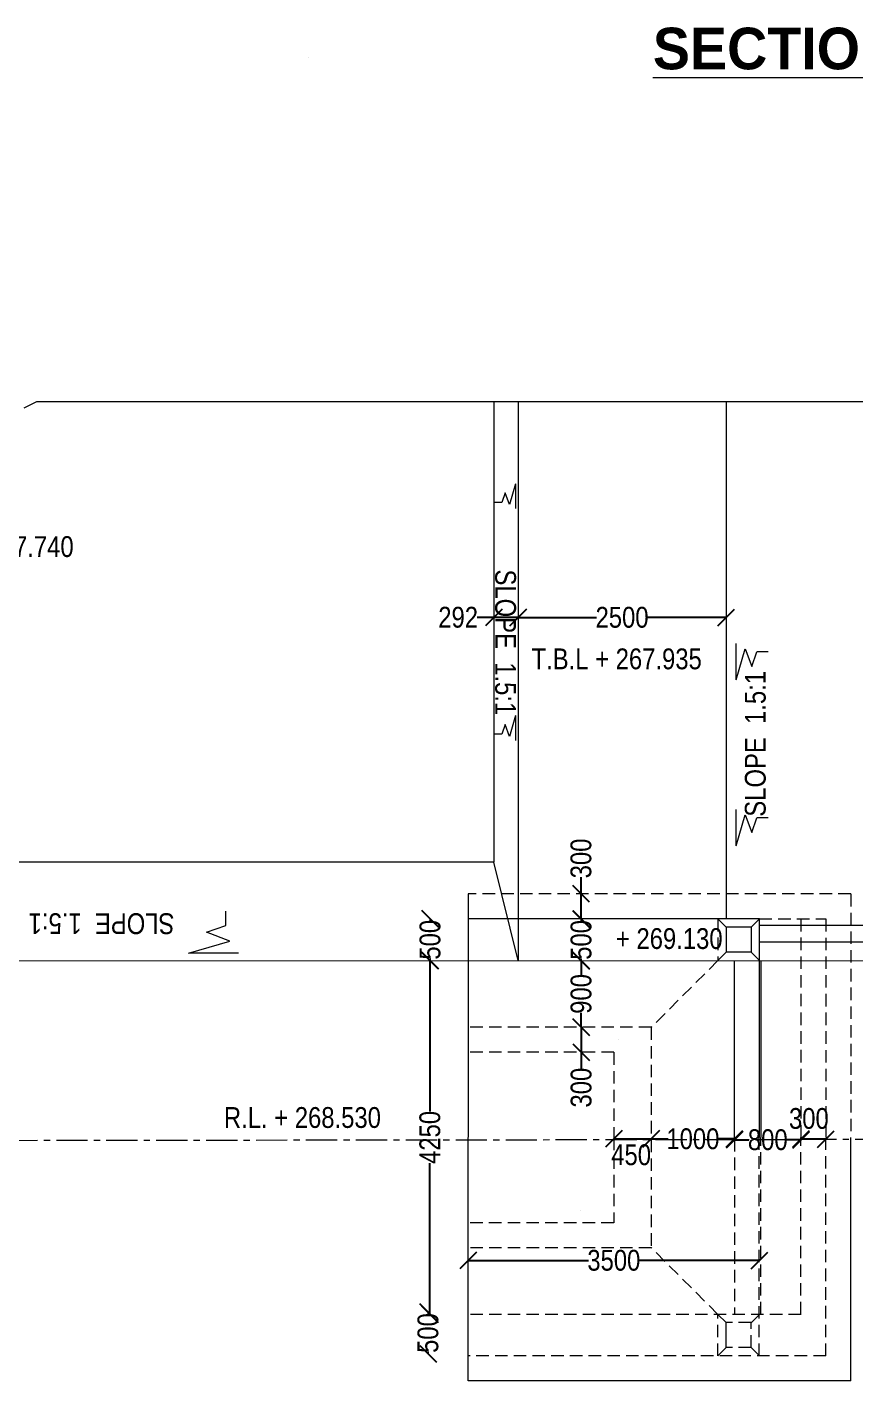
# Model space of a CAD drawing. Header units: millimetres. Extents: x 553958 to 630610, y -35843 to 21962.
# Drawn here: x 570542 to 580490, y -5361 to 10907 of the extents above; entities that cross this region are included whole.
import ezdxf
from ezdxf.enums import TextEntityAlignment as Align

# ---------------------------------------------------------------- set-up
doc = ezdxf.new("R2010")
doc.units = ezdxf.units.MM
doc.header["$LTSCALE"] = 300
doc.header["$MEASUREMENT"] = 0
doc.linetypes.add('CENTER', pattern=[2, 1.25, -0.25, 0.25, -0.25])
doc.linetypes.add('DASHED', pattern=[0.75, 0.5, -0.25])
doc.layers.add('MAIN', color=7, linetype='Continuous')
doc.styles.add('ARIAL NARROW', font='ARIALN.TTF', dxfattribs={"height": 250})
doc.styles.add('CITYBLUEPR', font='cityb___.ttf')
doc.dimstyles.get("Standard").update_dxf_attribs({"dimtxt": 200, "dimasz": 200, "dimexe": 0.18, "dimexo": 0.0625, "dimgap": 0.09, "dimtad": 0, "dimdec": 0, "dimzin": 0, "dimdsep": 46, "dimtxsty": 'ARIAL NARROW', "dimcen": 0.0851, "dimdle": 0.1, "dimse1": 1, "dimse2": 1, "dimadec": 0, "dimazin": 0, "dimtfac": 1, "dimtdec": 0, "dimtofl": 0, "dimtmove": 0, "dimatfit": 3, "dimfxl": 1, "dimtolj": 1, "dimtzin": 0, "dimarcsym": 0})
doc.dimstyles.new('STANDARD$0', dxfattribs={"dimscale": 88.888889, "dimtxt": 0.02, "dimasz": 0.02, "dimexe": 0.05, "dimexo": 0.1, "dimgap": 0.002, "dimtad": 2, "dimdec": 0, "dimzin": 1, "dimdsep": 46, "dimtxsty": 'Standard', "dimcen": 0.09, "dimadec": 0, "dimazin": 0, "dimtfac": 1, "dimtdec": 4, "dimtofl": 0, "dimtmove": 0, "dimatfit": 3, "dimfxl": 1, "dimtolj": 1, "dimtzin": 1, "dimarcsym": 0})

# ---------------------------------------------------------------- blocks, each defined once
blk = doc.blocks.new('_Oblique')
at = {"color": 0, "linetype": 'ByBlock', "lineweight": -2}
blk.add_line((-0.5, -0.5), (0.5, 0.5), dxfattribs=at)
blk = doc.blocks.new('*D22')
at = {"layer": 'Defpoints', "color": 0, "linetype": 'ByBlock', "lineweight": 9, "transparency": 16777216}
for p in [(575843, -2579), (579343, -2579), (579343, -3913)]:
    blk.add_point(p, dxfattribs=at)
at = {"layer": 'MAIN', "color": 0, "linetype": 'ByBlock', "lineweight": -2, "transparency": 16777216}
for p, q in [((575843, -3913), (577288, -3913)), ((579344, -3913), (577899, -3913))]:
    blk.add_line(p, q, dxfattribs=at)
at = {"layer": 'MAIN', "color": 0, "linetype": 'ByBlock', "lineweight": -2, "transparency": 16777216, "xscale": 200, "yscale": 200, "zscale": 200, "rotation": 180}
blk.add_blockref('_Oblique', (575843, -3913), dxfattribs=at)
at = {"layer": 'MAIN', "color": 0, "linetype": 'ByBlock', "lineweight": -2, "transparency": 16777216, "xscale": 200, "yscale": 200, "zscale": 200}
blk.add_blockref('_Oblique', (579343, -3913), dxfattribs=at)
at = {"layer": 'MAIN', "color": 0, "linetype": 'ByBlock', "lineweight": 9, "transparency": 16777216, "insert": (577593, -3913), "char_height": 250, "attachment_point": 5, "style": 'ARIAL NARROW'}
blk.add_mtext('\\A1;3500', dxfattribs=at)
blk = doc.blocks.new('*D23')
at = {"layer": 'Defpoints', "color": 0, "linetype": 'ByBlock', "lineweight": 9, "transparency": 16777216}
for p in [(575027, -310), (575027, -4560), (575383, -4560)]:
    blk.add_point(p, dxfattribs=at)
at = {"layer": 'MAIN', "color": 0, "linetype": 'ByBlock', "lineweight": -2, "transparency": 16777216}
for p, q in [((575383, -310), (575383, -2125)), ((575383, -4560), (575383, -2745))]:
    blk.add_line(p, q, dxfattribs=at)
at = {"layer": 'MAIN', "color": 0, "linetype": 'ByBlock', "lineweight": -2, "transparency": 16777216, "xscale": 200, "yscale": 200, "zscale": 200}
for p, rotation in [((575383, -310), 90), ((575383, -4560), 270)]:
    blk.add_blockref('_Oblique', p, dxfattribs=dict(at, rotation=rotation))
at = {"layer": 'MAIN', "color": 0, "linetype": 'ByBlock', "lineweight": 9, "transparency": 16777216, "insert": (575383, -2435), "char_height": 250, "attachment_point": 5, "rotation": 90, "style": 'ARIAL NARROW'}
blk.add_mtext('\\A1;4250', dxfattribs=at)
blk = doc.blocks.new('*D24')
at = {"layer": 'Defpoints', "color": 0, "linetype": 'ByBlock', "lineweight": 9, "transparency": 16777216}
for p in [(576517, -4536), (575360, -5036), (576517, -5036)]:
    blk.add_point(p, dxfattribs=at)
at = {"layer": 'MAIN', "color": 0, "linetype": 'ByBlock', "lineweight": -2, "transparency": 16777216}
for p, q in [((575360, -4536), (575360, -4560)), ((575360, -5036), (575360, -5013))]:
    blk.add_line(p, q, dxfattribs=at)
at = {"layer": 'MAIN', "color": 0, "linetype": 'ByBlock', "lineweight": -2, "transparency": 16777216, "xscale": 200, "yscale": 200, "zscale": 200}
for p, rotation in [((575360, -4536), 90), ((575360, -5036), 270)]:
    blk.add_blockref('_Oblique', p, dxfattribs=dict(at, rotation=rotation))
at = {"layer": 'MAIN', "color": 0, "linetype": 'ByBlock', "lineweight": 9, "transparency": 16777216, "insert": (575360, -4786), "char_height": 250, "attachment_point": 5, "rotation": 90, "style": 'ARIAL NARROW'}
blk.add_mtext('\\A1;500', dxfattribs=at)
blk = doc.blocks.new('*D25')
at = {"layer": 'Defpoints', "color": 0, "linetype": 'ByBlock', "lineweight": 9, "transparency": 16777216}
for p in [(576543, 190), (575385, -310), (576543, -310)]:
    blk.add_point(p, dxfattribs=at)
at = {"layer": 'MAIN', "color": 0, "linetype": 'ByBlock', "lineweight": -2, "transparency": 16777216}
for p, q in [((575385, 190), (575385, 166)), ((575385, -310), (575385, -286))]:
    blk.add_line(p, q, dxfattribs=at)
at = {"layer": 'MAIN', "color": 0, "linetype": 'ByBlock', "lineweight": -2, "transparency": 16777216, "xscale": 200, "yscale": 200, "zscale": 200}
for p, rotation in [((575385, 190), 90), ((575385, -310), 270)]:
    blk.add_blockref('_Oblique', p, dxfattribs=dict(at, rotation=rotation))
at = {"layer": 'MAIN', "color": 0, "linetype": 'ByBlock', "lineweight": 9, "transparency": 16777216, "insert": (575385, -60), "char_height": 250, "attachment_point": 5, "rotation": 90, "style": 'ARIAL NARROW'}
blk.add_mtext('\\A1;500', dxfattribs=at)
blk = doc.blocks.new('*D27')
at = {"layer": 'Defpoints', "color": 0, "linetype": 'ByBlock', "lineweight": 9, "transparency": 16777216}
for p in [(576442, 3813), (578942, 3813), (578942, 3813)]:
    blk.add_point(p, dxfattribs=at)
at = {"layer": 'MAIN', "color": 0, "linetype": 'ByBlock', "lineweight": -2, "transparency": 16777216}
for p, q in [((576442, 3813), (577384, 3813)), ((578942, 3813), (578000, 3813))]:
    blk.add_line(p, q, dxfattribs=at)
at = {"layer": 'MAIN', "color": 0, "linetype": 'ByBlock', "lineweight": -2, "transparency": 16777216, "xscale": 200, "yscale": 200, "zscale": 200, "rotation": 180}
blk.add_blockref('_Oblique', (576442, 3813), dxfattribs=at)
at = {"layer": 'MAIN', "color": 0, "linetype": 'ByBlock', "lineweight": -2, "transparency": 16777216, "xscale": 200, "yscale": 200, "zscale": 200}
blk.add_blockref('_Oblique', (578942, 3813), dxfattribs=at)
at = {"layer": 'MAIN', "color": 0, "linetype": 'ByBlock', "lineweight": 9, "transparency": 16777216, "insert": (577692, 3813), "char_height": 250, "attachment_point": 5, "style": 'ARIAL NARROW'}
blk.add_mtext('\\A1;2500', dxfattribs=at)
blk = doc.blocks.new('*D73')
at = {"layer": 'Defpoints', "color": 0, "linetype": 'ByBlock', "lineweight": 9, "transparency": 16777216}
for p in [(579841, -2456), (579841, -2456), (580141, -2456)]:
    blk.add_point(p, dxfattribs=at)
at = {"layer": 'MAIN', "color": 0, "linetype": 'ByBlock', "lineweight": -2, "transparency": 16777216}
blk.add_line((580141, -2456), (579841, -2456), dxfattribs=at)
at = {"layer": 'MAIN', "color": 0, "linetype": 'ByBlock', "lineweight": -2, "transparency": 16777216, "xscale": 200, "yscale": 200, "zscale": 200, "rotation": 180}
blk.add_blockref('_Oblique', (579841, -2456), dxfattribs=at)
at = {"layer": 'MAIN', "color": 0, "linetype": 'ByBlock', "lineweight": -2, "transparency": 16777216, "xscale": 200, "yscale": 200, "zscale": 200}
blk.add_blockref('_Oblique', (580141, -2456), dxfattribs=at)
at = {"layer": 'MAIN', "color": 0, "linetype": 'ByBlock', "lineweight": 9, "transparency": 16777216, "insert": (579937, -2209), "char_height": 250, "attachment_point": 5, "style": 'ARIAL NARROW'}
blk.add_mtext('\\A1;300', dxfattribs=at)
blk = doc.blocks.new('*D74')
at = {"layer": 'Defpoints', "color": 0, "linetype": 'ByBlock', "lineweight": 9, "transparency": 16777216}
for p in [(578043, -2453), (578043, -2454), (579043, -2454)]:
    blk.add_point(p, dxfattribs=at)
at = {"layer": 'MAIN', "color": 0, "linetype": 'ByBlock', "lineweight": -2, "transparency": 16777216}
for p, q in [((578043, -2453), (578247, -2453)), ((579043, -2453), (578839, -2453))]:
    blk.add_line(p, q, dxfattribs=at)
at = {"layer": 'MAIN', "color": 0, "linetype": 'ByBlock', "lineweight": -2, "transparency": 16777216, "xscale": 200, "yscale": 200, "zscale": 200, "rotation": 180}
blk.add_blockref('_Oblique', (578043, -2453), dxfattribs=at)
at = {"layer": 'MAIN', "color": 0, "linetype": 'ByBlock', "lineweight": -2, "transparency": 16777216, "xscale": 200, "yscale": 200, "zscale": 200}
blk.add_blockref('_Oblique', (579043, -2453), dxfattribs=at)
at = {"layer": 'MAIN', "color": 0, "linetype": 'ByBlock', "lineweight": 9, "transparency": 16777216, "insert": (578543, -2453), "char_height": 250, "attachment_point": 5, "style": 'ARIAL NARROW'}
blk.add_mtext('\\A1;1000', dxfattribs=at)
blk = doc.blocks.new('*D96')
at = {"layer": 'Defpoints', "color": 0, "linetype": 'ByBlock', "lineweight": 9, "transparency": 16777216}
for p in [(579043, -2463), (579843, -2464), (579843, -2464)]:
    blk.add_point(p, dxfattribs=at)
at = {"layer": 'MAIN', "color": 0, "linetype": 'ByBlock', "lineweight": -2, "transparency": 16777216}
for p, q in [((579043, -2464), (579217, -2464)), ((579843, -2464), (579669, -2464))]:
    blk.add_line(p, q, dxfattribs=at)
at = {"layer": 'MAIN', "color": 0, "linetype": 'ByBlock', "lineweight": -2, "transparency": 16777216, "xscale": 200, "yscale": 200, "zscale": 200, "rotation": 180}
blk.add_blockref('_Oblique', (579043, -2464), dxfattribs=at)
at = {"layer": 'MAIN', "color": 0, "linetype": 'ByBlock', "lineweight": -2, "transparency": 16777216, "xscale": 200, "yscale": 200, "zscale": 200}
blk.add_blockref('_Oblique', (579843, -2464), dxfattribs=at)
at = {"layer": 'MAIN', "color": 0, "linetype": 'ByBlock', "lineweight": 9, "transparency": 16777216, "insert": (579443, -2464), "char_height": 250, "attachment_point": 5, "style": 'ARIAL NARROW'}
blk.add_mtext('\\A1;800', dxfattribs=at)
blk = doc.blocks.new('*D77')
at = {"layer": 'Defpoints', "color": 0, "linetype": 'ByBlock', "lineweight": 9, "transparency": 16777216}
for p in [(577593, -2453), (578043, -2453), (578043, -2453)]:
    blk.add_point(p, dxfattribs=at)
at = {"layer": 'MAIN', "color": 0, "linetype": 'ByBlock', "lineweight": -2, "transparency": 16777216}
blk.add_line((577593, -2453), (578043, -2453), dxfattribs=at)
at = {"layer": 'MAIN', "color": 0, "linetype": 'ByBlock', "lineweight": -2, "transparency": 16777216, "xscale": 200, "yscale": 200, "zscale": 200, "rotation": 180}
blk.add_blockref('_Oblique', (577593, -2453), dxfattribs=at)
at = {"layer": 'MAIN', "color": 0, "linetype": 'ByBlock', "lineweight": -2, "transparency": 16777216, "xscale": 200, "yscale": 200, "zscale": 200}
blk.add_blockref('_Oblique', (578043, -2453), dxfattribs=at)
at = {"layer": 'MAIN', "color": 0, "linetype": 'ByBlock', "lineweight": 9, "transparency": 16777216, "insert": (577801, -2645), "char_height": 250, "attachment_point": 5, "style": 'ARIAL NARROW'}
blk.add_mtext('\\A1;450', dxfattribs=at)
blk = doc.blocks.new('*D80')
at = {"layer": 'Defpoints', "color": 0, "linetype": 'ByBlock', "lineweight": 9, "transparency": 16777216}
for p in [(577200, -311), (577200, -311), (586965, -1111)]:
    blk.add_point(p, dxfattribs=at)
at = {"layer": 'MAIN', "color": 0, "linetype": 'ByBlock', "lineweight": -2, "transparency": 16777216}
for p, q in [((577200, -311), (577200, -485)), ((577200, -1111), (577200, -937))]:
    blk.add_line(p, q, dxfattribs=at)
at = {"layer": 'MAIN', "color": 0, "linetype": 'ByBlock', "lineweight": -2, "transparency": 16777216, "xscale": 200, "yscale": 200, "zscale": 200}
for p, rotation in [((577200, -311), 90), ((577200, -1111), 270)]:
    blk.add_blockref('_Oblique', p, dxfattribs=dict(at, rotation=rotation))
at = {"layer": 'MAIN', "color": 0, "linetype": 'ByBlock', "lineweight": 9, "transparency": 16777216, "insert": (577200, -711), "char_height": 250, "attachment_point": 5, "rotation": 90, "style": 'ARIAL NARROW'}
blk.add_mtext('\\A1;900', dxfattribs=at)
blk = doc.blocks.new('*D81')
at = {"layer": 'Defpoints', "color": 0, "linetype": 'ByBlock', "lineweight": 9, "transparency": 16777216}
for p in [(577200, 188), (577200, 188), (577200, -312)]:
    blk.add_point(p, dxfattribs=at)
at = {"layer": 'MAIN', "color": 0, "linetype": 'ByBlock', "lineweight": -2, "transparency": 16777216}
for p, q in [((577200, 188), (577200, 164)), ((577200, -312), (577200, -288))]:
    blk.add_line(p, q, dxfattribs=at)
at = {"layer": 'MAIN', "color": 0, "linetype": 'ByBlock', "lineweight": -2, "transparency": 16777216, "xscale": 200, "yscale": 200, "zscale": 200}
for p, rotation in [((577200, 188), 90), ((577200, -312), 270)]:
    blk.add_blockref('_Oblique', p, dxfattribs=dict(at, rotation=rotation))
at = {"layer": 'MAIN', "color": 0, "linetype": 'ByBlock', "lineweight": 9, "transparency": 16777216, "insert": (577200, -62), "char_height": 250, "attachment_point": 5, "rotation": 90, "style": 'ARIAL NARROW'}
blk.add_mtext('\\A1;500', dxfattribs=at)
blk = doc.blocks.new('*D82')
at = {"layer": 'Defpoints', "color": 0, "linetype": 'ByBlock', "lineweight": 9, "transparency": 16777216}
for p in [(577199, 491), (577199, 491), (577200, 191)]:
    blk.add_point(p, dxfattribs=at)
at = {"layer": 'MAIN', "color": 0, "linetype": 'ByBlock', "lineweight": -2, "transparency": 16777216}
for p, q in [((577199, 491), (577199, 691)), ((577199, 190), (577199, 491))]:
    blk.add_line(p, q, dxfattribs=at)
at = {"layer": 'MAIN', "color": 0, "linetype": 'ByBlock', "lineweight": -2, "transparency": 16777216, "xscale": 200, "yscale": 200, "zscale": 200}
for p, rotation in [((577199, 491), 90), ((577199, 191), 270)]:
    blk.add_blockref('_Oblique', p, dxfattribs=dict(at, rotation=rotation))
at = {"layer": 'MAIN', "color": 0, "linetype": 'ByBlock', "lineweight": 9, "transparency": 16777216, "insert": (577199, 917), "char_height": 250, "attachment_point": 5, "rotation": 90, "style": 'ARIAL NARROW'}
blk.add_mtext('\\A1;300', dxfattribs=at)
blk = doc.blocks.new('*D83')
at = {"layer": 'Defpoints', "color": 0, "linetype": 'ByBlock', "lineweight": 9, "transparency": 16777216}
for p in [(577209, -1111), (577201, -1411), (577209, -1411)]:
    blk.add_point(p, dxfattribs=at)
at = {"layer": 'MAIN', "color": 0, "linetype": 'ByBlock', "lineweight": -2, "transparency": 16777216}
for p, q in [((577201, -1111), (577201, -1411)), ((577201, -1411), (577201, -1611))]:
    blk.add_line(p, q, dxfattribs=at)
at = {"layer": 'MAIN', "color": 0, "linetype": 'ByBlock', "lineweight": -2, "transparency": 16777216, "xscale": 200, "yscale": 200, "zscale": 200}
for p, rotation in [((577201, -1111), 90), ((577201, -1411), 270)]:
    blk.add_blockref('_Oblique', p, dxfattribs=dict(at, rotation=rotation))
at = {"layer": 'MAIN', "color": 0, "linetype": 'ByBlock', "lineweight": 9, "transparency": 16777216, "insert": (577201, -1837), "char_height": 250, "attachment_point": 5, "rotation": 90, "style": 'ARIAL NARROW'}
blk.add_mtext('\\A1;300', dxfattribs=at)
blk = doc.blocks.new('*D84')
at = {"layer": 'Defpoints', "color": 0, "linetype": 'ByBlock', "lineweight": 9, "transparency": 16777216}
for p in [(576150, 3814), (576150, 3814), (576442, 3813)]:
    blk.add_point(p, dxfattribs=at)
at = {"layer": 'MAIN', "color": 0, "linetype": 'ByBlock', "lineweight": -2, "transparency": 16777216}
for p, q in [((576150, 3814), (575950, 3814)), ((576442, 3814), (576150, 3814))]:
    blk.add_line(p, q, dxfattribs=at)
at = {"layer": 'MAIN', "color": 0, "linetype": 'ByBlock', "lineweight": -2, "transparency": 16777216, "xscale": 200, "yscale": 200, "zscale": 200, "rotation": 180}
blk.add_blockref('_Oblique', (576150, 3814), dxfattribs=at)
at = {"layer": 'MAIN', "color": 0, "linetype": 'ByBlock', "lineweight": -2, "transparency": 16777216, "xscale": 200, "yscale": 200, "zscale": 200}
blk.add_blockref('_Oblique', (576442, 3814), dxfattribs=at)
at = {"layer": 'MAIN', "color": 0, "linetype": 'ByBlock', "lineweight": 9, "transparency": 16777216, "insert": (575722, 3814), "char_height": 250, "attachment_point": 5, "style": 'ARIAL NARROW'}
blk.add_mtext('\\A1;292', dxfattribs=at)

msp = doc.modelspace()

# ---------------------------------------------------------------- linework, layer by layer
at = {"color": 0, "linetype": 'ByBlock', "lineweight": 9}
for p, q in [((576149.7, 6406.8), (576149.6, 873.5)), ((576441.9, 6406.5), (576442.1, -311)), ((576441.9, 6406), (576442.1, -311.6)), ((576442.2, 6406.7), (576442.1, -311)), ((578941.9, 6406.5), (578942.1, 190.5)), ((576149.1, 873), (565538.6, 872.4)), ((576442.1, -311), (576149.5, 873.1)), ((575843.4, 490.6), (575843.2, -2433.6)), ((579343.7, 190.5), (575843.4, 190.6)), ((578943.7, 90), (578843.7, 190.5)), ((579243.7, 90), (579343.7, 190.5)), ((579341, 190.5), (579340.8, -2434)), ((578943.7, 90), (578943.6, -209)), ((579243.2, 90.5), (578944.2, 90.5)), ((579243.7, 90), (579243.6, -209)), ((579343.7, 113.6), (585359.8, 113.9)), ((579343.6, -86.4), (585359.8, -86.1)), ((565538.6, -310.9), (600668.4, -312.4)), ((578944.1, -209.5), (578843.6, -308.9)), ((579243.1, -209.5), (578944.1, -209.5)), ((579043.2, -2452.8), (579043, -311.7)), ((579243.6, -209), (579343.6, -309)), ((579361, -309.5), (579360.8, -2434)), ((575843.4, -5361), (575843.2, -2436.8)), ((580441.1, -5360.3), (580440.9, -2436.3)), ((578944.1, -4660.9), (578843.6, -4561.4)), ((578943.7, -4960.4), (578943.6, -4661.4)), ((578943.7, -4960.4), (578843.7, -5060.9)), ((579243.7, -4960.4), (579343.7, -5060.9)), ((580440.6, -5360.8), (575843.4, -5361))]:
    msp.add_line(p, q, dxfattribs=at)
at = {"color": 0, "linetype": 'DASHED', "lineweight": 9}
for p, q in [((580440.6, 490.5), (575843.4, 490.6)), ((580441.1, 490), (580440.9, -2434.1)), ((578843.7, 190.5), (578843.6, -311.7)), ((579343.7, 190.5), (580141.1, 190.5)), ((579841, 190.5), (579840.9, -2434)), ((580141.6, 190), (580141.4, -2434.6)), ((578843.6, -309.5), (578043.2, -1112.1)), ((579340.9, -311.6), (579340.8, -2436.4)), ((578043.2, -1112.1), (575843.2, -1112.2)), ((578043.1, -1112.1), (578043.3, -3761.7)), ((577593.1, -1412.1), (575843.2, -1412.2)), ((577593.1, -1412.1), (577593.2, -2436.5)), ((577593.2, -2436.5), (577592.7, -3461.8)), ((579341, -5060.9), (579340.8, -2436.4)), ((579361, -4560.9), (579360.8, -2436.4)), ((579841, -4560.9), (579840.9, -2436.3)), ((579042.9, -2452.7), (579042.8, -4560.9)), ((580141.1, -5060.4), (580140.9, -2455.7)), ((577592.8, -3461.8), (575843.3, -3461.9)), ((578043.8, -3761.7), (575843.3, -3761.9)), ((578843.6, -4560.9), (578043.8, -3761.7)), ((579843.6, -4560.9), (575843.4, -4561.2)), ((578843.7, -5060.9), (578843.6, -4560.9)), ((579243.1, -4660.9), (578944.1, -4660.9)), ((579243.6, -4661.4), (579343.6, -4561.4)), ((579243.7, -4960.4), (579243.6, -4661.4)), ((579243.2, -4960.9), (578944.2, -4960.9)), ((580140.6, -5060.9), (575843.4, -5061))]:
    msp.add_line(p, q, dxfattribs=at)
at = {"color": 0, "linetype": 'ByBlock', "lineweight": 9}
for centre, start, end in [((573925, 10546.8), 180, 270), ((573648.3, 873.2), 270.00317, 359.99861), ((580044.1, 190), 0.00139, 89.99583), ((578944.2, 90), 89.99861, 179.99583), ((579243.2, 90), 359.99583, 89.99861), ((578944.1, -209), 179.99583, 269.99861), ((579243.1, -209), 269.99861, 359.99583), ((577644.8, -1262.3), 0.00417, 90.00394), ((577195, -3310.6), 270.00417, 0.00417), ((578944.1, -4661.4), 90.00139, 180.00417), ((578944.2, -4960.4), 180.00417, 270.00139), ((579243.2, -4960.4), 270.00139, 0.00417), ((580044.2, -5060.4), 270.00139, 0.00139), ((580344.3, -5360.4), 270.00139, 0.00417), ((580440.6, -5360.3), 270.00139, 0.00417)]:
    msp.add_arc(centre, 0.5, start, end, dxfattribs=at)
at = {"color": 0, "linetype": 'DASHED', "lineweight": 9}
for centre, start, end in [((580344.3, 490), 359.99583, 89.99861), ((580440.6, 490), 359.99583, 89.99861), ((580141.1, 190), 359.99583, 89.99583), ((579243.1, -4661.4), 0.00417, 90.00139), ((580140.6, -5060.4), 270.00139, 0.00417)]:
    msp.add_arc(centre, 0.5, start, end, dxfattribs=at)
at = {"layer": 'MAIN', "color": 0, "lineweight": 9}
for p, q in [((570508.4, 6330), (570658.4, 6406.5)), ((570658.4, 6406.5), (582336.9, 6407)), ((579062.2, 3061.7), (579062.2, 3501.4)), ((579062.2, 3061.7), (579170.7, 3435.4)), ((579170.7, 3435.4), (579251, 3224)), ((579251, 3224), (579311, 3399.1)), ((579446.8, 3398), (579311, 3399.1)), ((579062.2, 1067.3), (579062.2, 1507)), ((579062.2, 1067.3), (579170.7, 1441)), ((579170.7, 1441), (579251, 1229.6)), ((579251, 1229.6), (579311, 1404.7)), ((579446.8, 1403.6), (579311, 1404.7))]:
    msp.add_line(p, q, dxfattribs=at)
at = {"layer": 'MAIN', "color": 0, "linetype": 'ByBlock', "lineweight": 9}
for p, q in [((576412.3, 5420.1), (576339.9, 5171)), ((576410.5, 5413.9), (576410.5, 5120.7)), ((576286.4, 5311.9), (576246.4, 5195.2)), ((576339.9, 5171), (576286.4, 5311.9)), ((576246.4, 5195.2), (576155.9, 5195.9)), ((576413.2, 2633.4), (576340.9, 2384.3)), ((576411.4, 2627.1), (576411.4, 2334)), ((576287.4, 2525.2), (576247.4, 2408.5)), ((576340.9, 2384.3), (576287.4, 2525.2)), ((576247.4, 2408.5), (576160.3, 2408.5)), ((572931.6, 110), (572931.6, 284.3)), ((572698.2, 30), (572931.6, 110)), ((572980, -77), (572698.2, 30)), ((572481.7, -221.7), (572980, -77)), ((572494.2, -218), (573080.5, -218))]:
    msp.add_line(p, q, dxfattribs=at)
at = {"layer": 'MAIN', "color": 0, "linetype": 'CENTER', "lineweight": 9}
msp.add_line((600668.4, -2435.4), (565539.1, -2480.5), dxfattribs=at)

# ---------------------------------------------------------------- texts
at = {"layer": 'MAIN', "color": 0, "lineweight": 9, "style": 'CITYBLUEPR'}
msp.add_text('%%uSECTIONAL ELEVATION', height=500, dxfattribs=at).set_placement((581999.8, 10399.3), align=Align.CENTER)
at = {"layer": 'MAIN', "color": 0, "lineweight": 9, "style": 'ARIAL NARROW'}
for s, p in [('A.G.L. + 267.740', (568927.7, 4539.1)), ('T.B.L + 267.935', (576604.2, 3190.3)), ('R.L. + 268.530', (572907.2, -2320.9))]:
    msp.add_text(s, height=250, dxfattribs=at).set_placement(p)
msp.add_text('+ 269.130', height=250, rotation=360, dxfattribs=at).set_placement((577618, -170.7))
at = {"layer": 'MAIN', "color": 0, "lineweight": 9, "char_height": 250, "attachment_point": 4, "style": 'ARIAL NARROW'}
for insert, rotation in [((576290.6, 4389), 270), ((579294.7, 1418.8), 90), ((572312, 135.2), 180)]:
    msp.add_mtext('SLOPE  1.5:1', dxfattribs=dict(at, insert=insert, rotation=rotation))

# ---------------------------------------------------------------- dimensions: what is measured, and where the dimension line sits
at = {"layer": 'MAIN', "color": 0, "linetype": 'ByBlock', "lineweight": 9}
for base, p1, p2, angle, dimstyle, override, picture, middle in [((576149.7, 3814.2), (576442.1, 3813.4), (576149.7, 3814.2), 180, 'STANDARD$0', {"dimscale": 1, "dimtxt": 250, "dimasz": 200, "dimexe": 0.18, "dimexo": 0.0625, "dimgap": 0.09, "dimtad": 0, "dimzin": 0, "dimtxsty": 'ARIAL NARROW', "dimblk1": 'Oblique', "dimblk2": 'Oblique', "dimsah": 1, "dimcen": 0.0851, "dimdle": 0.1, "dimse1": 1, "dimse2": 1, "dimtdec": 0, "dimtzin": 0}, '*D84', (575722.3, 3814.2)), ((577199.3, 490.6), (577199.6, 190.6), (577199.3, 490.6), 90, 'STANDARD$0', {"dimscale": 1, "dimtxt": 250, "dimasz": 200, "dimexe": 0.18, "dimexo": 0.0625, "dimgap": 0.09, "dimtad": 0, "dimzin": 0, "dimtxsty": 'ARIAL NARROW', "dimblk1": 'Oblique', "dimblk2": 'Oblique', "dimsah": 1, "dimcen": 0.0851, "dimdle": 0.1, "dimse1": 1, "dimse2": 1, "dimtdec": 0, "dimtzin": 0}, '*D82', (577199.3, 916.8)), ((575385.1, -309.9), (576542.6, 190), (576542.6, -309.9), 90, 'Standard', {"dimtxt": 250, "dimblk1": 'Oblique', "dimblk2": 'Oblique', "dimsah": 1}, '*D25', (575385.1, -59.9)), ((577199.6, 187.6), (577199.6, -312.1), (577199.6, 187.6), 90, 'STANDARD$0', {"dimscale": 1, "dimtxt": 250, "dimasz": 200, "dimexe": 0.18, "dimexo": 0.0625, "dimgap": 0.09, "dimtad": 0, "dimzin": 0, "dimtxsty": 'ARIAL NARROW', "dimblk1": 'Oblique', "dimblk2": 'Oblique', "dimsah": 1, "dimcen": 0.0851, "dimdle": 0.1, "dimse1": 1, "dimse2": 1, "dimtdec": 0, "dimtzin": 0}, '*D81', (577199.6, -62.3)), ((575383.4, -4560.3), (575026.8, -310.3), (575026.8, -4560.3), 90, 'Standard', {"dimtxt": 250, "dimblk1": 'Oblique', "dimblk2": 'Oblique', "dimsah": 1}, '*D23', (575383.4, -2435.3)), ((577201.2, -1410.8), (577209.2, -1110.8), (577209.2, -1410.8), 90, 'STANDARD$0', {"dimscale": 1, "dimtxt": 250, "dimasz": 200, "dimexe": 0.18, "dimexo": 0.0625, "dimgap": 0.09, "dimtad": 0, "dimzin": 0, "dimtxsty": 'ARIAL NARROW', "dimblk1": 'Oblique', "dimblk2": 'Oblique', "dimsah": 1, "dimcen": 0.0851, "dimdle": 0.1, "dimse1": 1, "dimse2": 1, "dimtdec": 0, "dimtzin": 0}, '*D83', (577201.2, -1837)), ((578043.2, -2452.8), (579043.1, -2453.7), (578043.2, -2453.7), 180, 'STANDARD$0', {"dimscale": 1, "dimtxt": 250, "dimasz": 200, "dimexe": 0.18, "dimexo": 0.0625, "dimgap": 0.09, "dimtad": 0, "dimzin": 0, "dimtxsty": 'ARIAL NARROW', "dimblk1": 'Oblique', "dimblk2": 'Oblique', "dimsah": 1, "dimcen": 0.0851, "dimdle": 0.1, "dimse1": 1, "dimse2": 1, "dimtdec": 0, "dimtzin": 0}, '*D74', (578543.1, -2452.8)), ((579343.5, -3913.1), (575843.5, -2578.5), (579343.5, -2578.5), 180, 'Standard', {"dimtxt": 250, "dimblk1": 'Oblique', "dimblk2": 'Oblique', "dimsah": 1}, '*D22', (577593.5, -3913.1)), ((575359.6, -5036.4), (576517, -4536.5), (576517, -5036.4), 90, 'Standard', {"dimtxt": 250, "dimblk1": 'Oblique', "dimblk2": 'Oblique', "dimsah": 1}, '*D24', (575359.6, -4786.4))]:
    dim = msp.add_linear_dim(base=base, p1=p1, p2=p2, angle=angle, dimstyle=dimstyle, override=override, dxfattribs=at)
    dim.commit()
    dim.dimension.update_dxf_attribs({"geometry": picture, "text_midpoint": middle})
for base, p1, p2, override, picture, middle in [((578942, 3812.9), (576442, 3812.9), (578942, 3812.9), {"dimscale": 1, "dimtxt": 250, "dimasz": 200, "dimexe": 0.18, "dimexo": 0.0625, "dimgap": 0.09, "dimtad": 0, "dimzin": 0, "dimtxsty": 'ARIAL NARROW', "dimblk1": 'Oblique', "dimblk2": 'Oblique', "dimsah": 1, "dimcen": 0.0851, "dimdle": 0.1, "dimse1": 1, "dimse2": 1, "dimtdec": 0, "dimtzin": 0}, '*D27', (577692, 3812.9)), ((579842.9, -2463.7), (579042.9, -2463.2), (579842.9, -2463.7), {"dimscale": 1, "dimtxt": 250, "dimasz": 200, "dimexe": 0.18, "dimexo": 0.0625, "dimgap": 0.09, "dimtad": 0, "dimzin": 0, "dimtxsty": 'ARIAL NARROW', "dimblk1": 'Oblique', "dimblk2": 'Oblique', "dimsah": 1, "dimcen": 0.0851, "dimdle": 0.1, "dimse1": 1, "dimse2": 1, "dimtdec": 0, "dimtmove": 2, "dimtzin": 0}, '*D96', (579442.9, -2463.7))]:
    dim = msp.add_linear_dim(base=base, p1=p1, p2=p2, dimstyle='STANDARD$0', override=override, dxfattribs=at)
    dim.commit()
    dim.dimension.update_dxf_attribs({"geometry": picture, "text_midpoint": middle})
dim = msp.add_linear_dim(base=(577199.6, -311.1), p1=(586965, -1110.9), p2=(577199.6, -311.1), angle=90, text='900', dimstyle='STANDARD$0', override={"dimscale": 1, "dimtxt": 250, "dimasz": 200, "dimexe": 0.18, "dimexo": 0.0625, "dimgap": 0.09, "dimtad": 0, "dimzin": 0, "dimtxsty": 'ARIAL NARROW', "dimblk1": 'Oblique', "dimblk2": 'Oblique', "dimsah": 1, "dimcen": 0.0851, "dimdle": 0.1, "dimse1": 1, "dimse2": 1, "dimtdec": 0, "dimtzin": 0}, dxfattribs=at)
dim.commit()
dim.dimension.update_dxf_attribs({"geometry": '*D80', "text_midpoint": (577199.6, -711)})
dim = msp.add_linear_dim(base=(579840.9, -2455.7), p1=(580140.9, -2456), p2=(579840.9, -2456.1), angle=180, dimstyle='STANDARD$0', override={"dimscale": 1, "dimtxt": 250, "dimasz": 200, "dimexe": 0.18, "dimexo": 0.0625, "dimgap": 0.09, "dimtad": 0, "dimzin": 0, "dimtxsty": 'ARIAL NARROW', "dimblk1": 'Oblique', "dimblk2": 'Oblique', "dimsah": 1, "dimcen": 0.0851, "dimdle": 0.1, "dimse1": 1, "dimse2": 1, "dimtdec": 0, "dimtmove": 2, "dimtzin": 0}, dxfattribs=at)
dim.commit()
dim.dimension.update_dxf_attribs({"geometry": '*D73', "text_midpoint": (579936.7, -2208.8), "dimtype": 160})
dim = msp.add_linear_dim(base=(578042.9964, -2452.8277), p1=(577593.4905, -2453.0526), p2=(578042.9964, -2452.8277), dimstyle='STANDARD$0', override={"dimscale": 1, "dimtxt": 250, "dimasz": 200, "dimexe": 0.18, "dimexo": 0.0625, "dimgap": 0.09, "dimtad": 0, "dimzin": 0, "dimtxsty": 'ARIAL NARROW', "dimblk1": 'Oblique', "dimblk2": 'Oblique', "dimsah": 1, "dimcen": 0.0851, "dimdle": 0.1, "dimse1": 1, "dimse2": 1, "dimtdec": 0, "dimtmove": 2, "dimtzin": 0}, dxfattribs=at)
dim.commit()
dim.dimension.update_dxf_attribs({"geometry": '*D77', "text_midpoint": (577800.9814, -2644.5193), "dimtype": 160})

doc.saveas('drawing.dxf')
